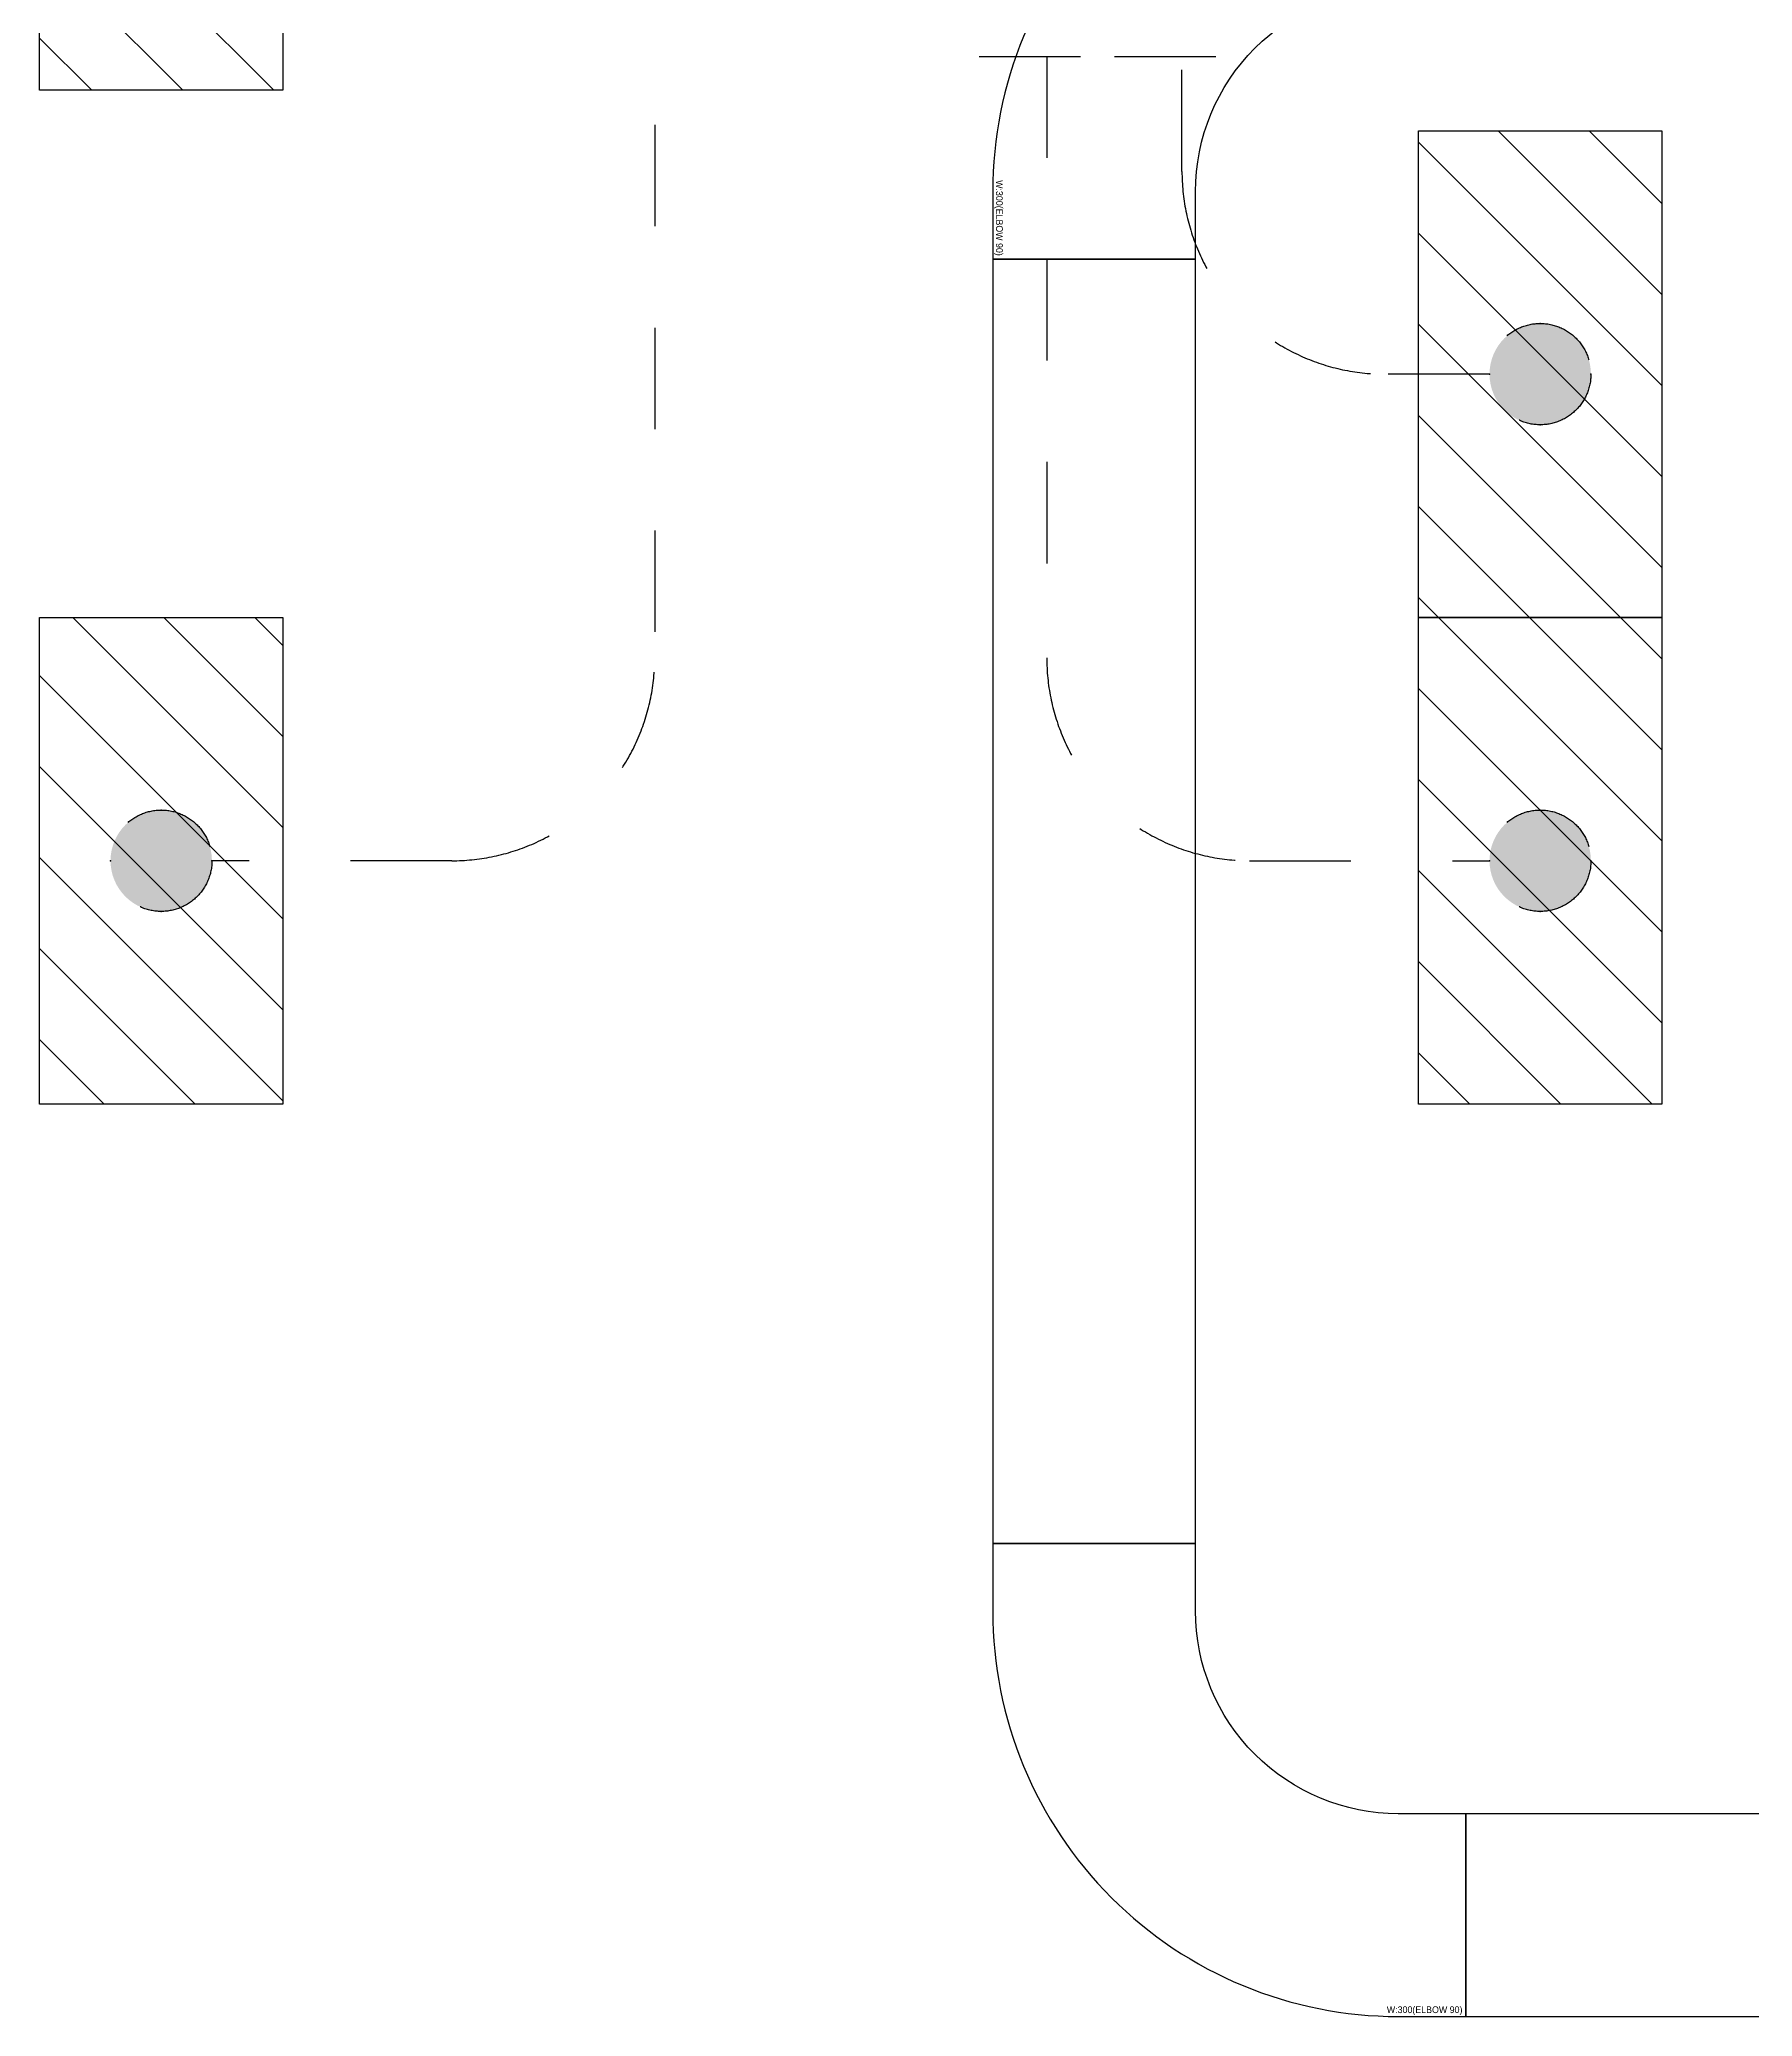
# Model space of a CAD drawing. Header units: millimetres. Extents: x -149088 to 500787, y -530175 to 1035835.
# Drawn here: x 92454 to 94988, y 479505 to 482430 of the extents above; entities that cross this region are included whole.
import ezdxf
from ezdxf.enums import TextEntityAlignment as Align

# ---------------------------------------------------------------- set-up
doc = ezdxf.new("R2010")
doc.units = ezdxf.units.MM
doc.header["$LTSCALE"] = 150
doc.linetypes.add('D1', pattern=[3, 1, -1, 1])
for name, color, linetype in [('------01 Distribution Panel', 3, 'Continuous'), ('------01 Distribution Panel_UPS_Emgency', 232, 'Continuous'), ('-----00 LV_CABLE', 2, 'Continuous'), ('-----26 Electrical Cable Tray', 200, 'Continuous')]:
    doc.layers.add(name, color=color, linetype=linetype)
doc.styles.add('ELEC', font='')
doc.styles.get('ELEC').set_extended_font_data('Dotum')

# ---------------------------------------------------------------- blocks, each defined once
blk = doc.blocks.new('A02')
h = blk.add_hatch()
h.set_pattern_fill('ANSI31', color=256, scale=25, style=0)
h.set_pattern_definition([(45, (-2000, -19200), (-56.1266, 56.1266), [])])
h.paths.add_polyline_path([(-300, 300), (-300, 0), (300, 0), (300, 300)])
blk.add_lwpolyline([(300, 0), (-300, 0), (-300, 300), (300, 300)], close=True)
blk = doc.blocks.new('11')
at = {"linetype": 'D1'}
h = blk.add_hatch(color=256, dxfattribs=at)
edge = h.paths.add_edge_path()
edge.add_arc((0, 0), 75, 0, 360)
blk.add_circle((0, 0), 75, dxfattribs=at)
for p in [(0, 75), (-75, 0), (75, 0), (0, -75)]:
    blk.add_point(p, dxfattribs=at)
blk = doc.blocks.new('*U27')
at = {"color": 0}
blk.add_lwpolyline([(0, 0), (-100, 0, -0.414214), (-400, 300), (-400, 400), (-700, 400), (-700, 300, 0.414214), (-100, -300), (0, -300)], format="xyb", close=True, dxfattribs=at)
at = {"color": 0, "style": 'ELEC'}
blk.add_text('W:300(ELBOW 90)', height=10, dxfattribs=at).set_placement((-5, -290), align=Align.MIDDLE_RIGHT)

msp = doc.modelspace()

# ---------------------------------------------------------------- linework, layer by layer
at = {"layer": '-----00 LV_CABLE', "linetype": 'D1'}
msp.add_lwpolyline([(92512.2, 483803.7), (93063.6, 483803.7, -0.414214), (93363.6, 483503.7), (93363.6, 481515, -0.414214), (93063.6, 481215), (92708.6, 481215)], format="xyb", dxfattribs=at)
at = {"layer": '-----00 LV_CABLE', "linetype": 'D1', "elevation": 0}
for points in [[(93843.6, 482405), (94043.6, 482405)], [(94043.6, 482405), (94243.6, 482405)]]:
    msp.add_lwpolyline(points, dxfattribs=at)
for points in [[(93943.6, 482405), (93943.6, 481515, 0.414214), (94243.6, 481215), (94598.6, 481215)], [(94598.6, 481935), (94443.6, 481935, -0.414214), (94143.6, 482235), (94143.6, 482405)]]:
    msp.add_lwpolyline(points, format="xyb", dxfattribs=at)
at = {"layer": '-----26 Electrical Cable Tray'}
msp.add_lwpolyline([(94163.6, 482105), (93863.6, 482105), (93863.6, 480205), (94163.6, 480205)], close=True, dxfattribs=at)
at = {"layer": '-----26 Electrical Cable Tray', "elevation": 0}
msp.add_lwpolyline([(98753.6, 479505), (98753.6, 479805), (94563.6, 479805), (94563.6, 479505)], close=True, dxfattribs=at)

# ---------------------------------------------------------------- block references
at = {"layer": '------01 Distribution Panel', "xscale": 1.2, "yscale": 1.2, "zscale": 1.2, "rotation": 270}
for p in [(92453.6, 482715), (92453.6, 481215)]:
    msp.add_blockref('A02', p, dxfattribs=at)
at = {"layer": '------01 Distribution Panel_UPS_Emgency', "xscale": 1.2, "yscale": 1.2, "zscale": 1.2, "rotation": 270}
for p in [(94493.6, 481935), (94493.6, 481215)]:
    msp.add_blockref('A02', p, dxfattribs=at)
at = {"layer": '-----00 LV_CABLE', "linetype": 'D1'}
for p in [(94673.6, 481935), (94673.6, 481935), (92633.6, 481215), (92633.6, 481215), (94673.6, 481215), (94673.6, 481215)]:
    msp.add_blockref('11', p, dxfattribs=at)
at = {"layer": '-----26 Electrical Cable Tray', "rotation": 270}
msp.add_blockref('*U27', (94163.6, 482105), dxfattribs=at)
at = {"layer": '-----26 Electrical Cable Tray'}
msp.add_blockref('*U27', (94563.6, 479805), dxfattribs=at)

doc.saveas('drawing.dxf')
